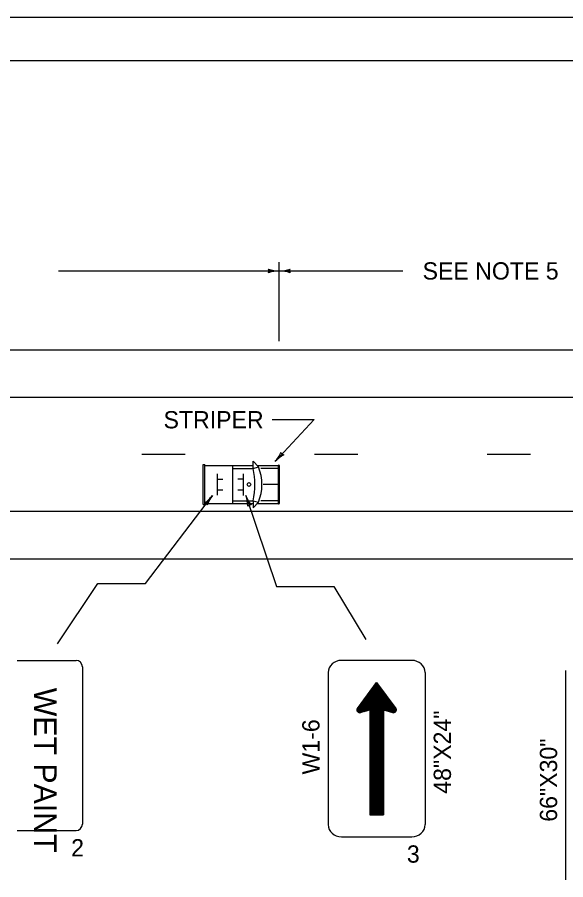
# Model space of a CAD drawing. Extents: x 999 to 1037, y 999.3 to 1023.
# Drawn here: x 1023.68 to 1030.03, y 1012.02 to 1022 of the extents above; entities that cross this region are included whole.
import ezdxf

# ---------------------------------------------------------------- set-up
doc = ezdxf.new("R2010")
doc.units = 0
for name, color, linetype in [('Level 1', 7, 'Continuous'), ('Level 10', 7, 'Continuous'), ('Level 14', 7, 'Continuous')]:
    doc.layers.add(name, color=color, linetype=linetype)

msp = doc.modelspace()

# ---------------------------------------------------------------- linework, layer by layer
at = {"layer": 'Level 1'}
for p, q in [((1026.7154, 1019.0636), (1028.1452, 1019.0636)), ((1007.625, 1018.1507), (1034.875, 1018.1507)), ((1007.625, 1017.6007), (1034.875, 1017.6007)), ((1025.125, 1016.9407), (1025.625, 1016.9407)), ((1027.125, 1016.9407), (1027.625, 1016.9407)), ((1029.125, 1016.9407), (1029.625, 1016.9407)), ((1025.8332, 1016.3608), (1025.8332, 1016.8208)), ((1025.8332, 1016.8208), (1025.8532, 1016.8208)), ((1025.8532, 1016.3608), (1025.8532, 1016.8208)), ((1026.413, 1016.7778), (1026.413, 1016.8603)), ((1026.413, 1016.8603), (1026.473, 1016.7943)), ((1025.8532, 1016.8108), (1026.4132, 1016.8108)), ((1025.9955, 1016.716), (1025.9955, 1016.466)), ((1026.1743, 1016.8108), (1026.1743, 1016.3708)), ((1026.1743, 1016.7778), (1026.413, 1016.7778)), ((1026.3009, 1016.4648), (1026.3009, 1016.7148)), ((1026.413, 1016.7778), (1026.473, 1016.7943)), ((1026.458, 1016.8108), (1026.7054, 1016.8108)), ((1026.7054, 1016.7778), (1026.503, 1016.7778)), ((1026.7054, 1016.3708), (1026.7054, 1016.8108)), ((1026.7154, 1016.8108), (1026.7154, 1016.3708)), ((1025.9955, 1016.6535), (1026.0605, 1016.6535)), ((1026.3009, 1016.6523), (1026.2359, 1016.6523)), ((1025.9955, 1016.5285), (1026.0605, 1016.5285)), ((1026.3009, 1016.5273), (1026.2359, 1016.5273)), ((1026.7054, 1016.5908), (1026.5305, 1016.5908)), ((1025.8332, 1016.3608), (1025.8532, 1016.3608)), ((1025.8532, 1016.3708), (1026.413, 1016.3708)), ((1026.1743, 1016.4038), (1026.413, 1016.4038)), ((1026.413, 1016.4038), (1026.473, 1016.3873)), ((1026.413, 1016.4038), (1026.413, 1016.3213)), ((1026.413, 1016.3213), (1026.473, 1016.3873)), ((1026.458, 1016.3708), (1026.7054, 1016.3708)), ((1026.7054, 1016.4038), (1026.503, 1016.4038)), ((1007.625, 1016.2807), (1034.875, 1016.2807)), ((1007.625, 1015.7307), (1034.875, 1015.7307)), ((1024.4351, 1014.4804), (1024.4351, 1012.6593)), ((1030.0339, 1012.0156), (1030.0339, 1014.4393)), ((1027.8461, 1014.2952), (1027.6159, 1013.9799)), ((1027.8492, 1014.2908), (1027.6168, 1013.9726)), ((1027.8524, 1014.2865), (1027.6191, 1013.9668)), ((1027.8428, 1014.2995), (1027.6214, 1013.9961)), ((1027.8554, 1014.2822), (1027.6219, 1013.9623)), ((1027.8587, 1014.2779), (1027.6255, 1013.9584)), ((1027.8618, 1014.2735), (1027.6296, 1013.9553)), ((1027.8649, 1014.2692), (1027.6341, 1013.9528)), ((1027.8681, 1014.2648), (1027.639, 1013.951)), ((1027.8713, 1014.2606), (1027.6445, 1013.9499)), ((1027.8745, 1014.2562), (1027.6508, 1013.9497)), ((1027.8776, 1014.2519), (1027.6578, 1013.9508)), ((1027.8808, 1014.2476), (1027.6658, 1013.953)), ((1027.8839, 1014.2433), (1027.6737, 1013.9553)), ((1027.8871, 1014.2388), (1027.6818, 1013.9576)), ((1027.8903, 1014.2345), (1027.6897, 1013.9598)), ((1027.8934, 1014.2303), (1027.6976, 1013.9621)), ((1027.8965, 1014.2259), (1027.7057, 1013.9644)), ((1027.8998, 1014.2216), (1027.7136, 1013.9667)), ((1027.9028, 1014.2173), (1027.7215, 1013.9689)), ((1027.8428, 1014.2995), (1028.0644, 1013.9961)), ((1027.9059, 1014.2129), (1027.7295, 1013.9713)), ((1027.9092, 1014.2086), (1027.7376, 1013.9734)), ((1027.9123, 1014.2043), (1027.7455, 1013.9758)), ((1027.9155, 1014.2), (1027.7535, 1013.978)), ((1027.9186, 1014.1957), (1027.7615, 1013.9803)), ((1027.9218, 1014.1913), (1027.7683, 1013.981)), ((1027.925, 1014.187), (1027.7746, 1013.981)), ((1027.9283, 1014.1826), (1027.7809, 1013.981)), ((1027.9313, 1014.1783), (1027.7873, 1013.981)), ((1027.9344, 1014.1741), (1027.7936, 1013.981)), ((1027.9376, 1014.1698), (1027.7999, 1013.981)), ((1027.9408, 1014.1653), (1027.8062, 1013.981)), ((1027.9438, 1014.161), (1027.8125, 1013.981)), ((1027.947, 1014.1567), (1027.8188, 1013.981)), ((1027.9503, 1014.1523), (1027.8251, 1013.981)), ((1027.9534, 1014.1481), (1027.8314, 1013.981)), ((1027.9565, 1014.1438), (1027.8378, 1013.981)), ((1027.9597, 1014.1394), (1027.8441, 1013.981)), ((1027.9628, 1014.1351), (1027.8503, 1013.981)), ((1027.9661, 1014.1307), (1027.8566, 1013.981)), ((1027.9692, 1014.1264), (1027.8629, 1013.981)), ((1027.9723, 1014.1221), (1027.8693, 1013.981)), ((1027.9755, 1014.1178), (1027.8757, 1013.981)), ((1027.9786, 1014.1134), (1027.882, 1013.981)), ((1027.9818, 1014.1091), (1027.8883, 1013.981)), ((1027.9849, 1014.1048), (1027.8946, 1013.981)), ((1027.9881, 1014.1005), (1027.9009, 1013.981)), ((1027.9913, 1014.0961), (1027.9073, 1013.981)), ((1027.9945, 1014.0918), (1027.9136, 1013.981)), ((1027.9975, 1014.0875), (1027.9198, 1013.981)), ((1028.0008, 1014.0832), (1027.9253, 1013.98)), ((1028.0039, 1014.0788), (1027.9306, 1013.9784)), ((1028.0072, 1014.0745), (1027.9358, 1013.977)), ((1028.0102, 1014.0703), (1027.9411, 1013.9755)), ((1028.0133, 1014.0659), (1027.9463, 1013.974)), ((1028.0166, 1014.0615), (1027.9516, 1013.9726)), ((1028.0197, 1014.0572), (1027.9568, 1013.971)), ((1028.0229, 1014.0529), (1027.9619, 1013.9695)), ((1028.0259, 1014.0486), (1027.9673, 1013.968)), ((1028.0292, 1014.0442), (1027.9725, 1013.9666)), ((1028.0323, 1014.0399), (1027.9778, 1013.9651)), ((1028.0354, 1014.0356), (1027.9829, 1013.9636)), ((1028.0386, 1014.0313), (1027.9881, 1013.9621)), ((1028.0418, 1014.0269), (1027.9934, 1013.9606)), ((1028.045, 1014.0226), (1027.9986, 1013.9591)), ((1028.0481, 1014.0183), (1028.0039, 1013.9576)), ((1027.7639, 1013.981), (1027.6586, 1013.951)), ((1027.7639, 1013.981), (1027.7639, 1012.7686)), ((1027.7639, 1013.981), (1027.9218, 1013.981)), ((1027.7692, 1013.981), (1027.7692, 1012.7686)), ((1027.7744, 1013.981), (1027.7744, 1012.7686)), ((1027.7798, 1013.981), (1027.7798, 1012.7686)), ((1027.7849, 1013.981), (1027.7849, 1012.7686)), ((1027.7903, 1013.981), (1027.7903, 1012.7686)), ((1027.7955, 1013.981), (1027.7955, 1012.7686)), ((1027.8007, 1013.981), (1027.8007, 1012.7686)), ((1027.8061, 1013.981), (1027.8061, 1012.7686)), ((1027.8113, 1013.981), (1027.8113, 1012.7686)), ((1027.8166, 1013.981), (1027.8166, 1012.7686)), ((1027.8218, 1013.981), (1027.8218, 1012.7686)), ((1027.8271, 1013.981), (1027.8271, 1012.7679)), ((1027.8323, 1013.981), (1027.8323, 1012.7686)), ((1027.8376, 1013.981), (1027.8376, 1012.7686)), ((1027.8428, 1013.981), (1027.8428, 1012.7686)), ((1027.8482, 1013.981), (1027.8482, 1012.7686)), ((1027.8533, 1013.981), (1027.8533, 1012.7686)), ((1027.8587, 1013.981), (1027.8587, 1012.7686)), ((1027.8638, 1013.981), (1027.8638, 1012.7686)), ((1027.8692, 1013.981), (1027.8692, 1012.7686)), ((1027.8745, 1013.981), (1027.8745, 1012.7686)), ((1027.8796, 1013.981), (1027.8796, 1012.7686)), ((1027.8849, 1013.981), (1027.8849, 1012.7686)), ((1027.8908, 1013.9782), (1027.8908, 1012.7658)), ((1027.8955, 1013.981), (1027.8955, 1012.7686)), ((1027.9008, 1013.981), (1027.9008, 1012.7686)), ((1027.9059, 1013.981), (1027.9059, 1012.7686)), ((1027.9113, 1013.981), (1027.9113, 1012.7686)), ((1027.9166, 1013.981), (1027.9166, 1012.7686)), ((1027.9218, 1013.981), (1027.9218, 1012.7686)), ((1027.9218, 1013.981), (1028.027, 1013.951)), ((1028.0513, 1014.0139), (1028.0091, 1013.9562)), ((1028.0544, 1014.0096), (1028.0143, 1013.9548)), ((1028.0577, 1014.0053), (1028.0195, 1013.9532)), ((1028.0608, 1014.001), (1028.0248, 1013.9516)), ((1028.064, 1013.9967), (1028.0301, 1013.9503)), ((1028.0668, 1013.992), (1028.0359, 1013.9497)), ((1028.069, 1013.9863), (1028.0425, 1013.9501)), ((1028.0698, 1013.9788), (1028.0505, 1013.9523)), ((1027.7639, 1012.7686), (1027.9218, 1012.7686))]:
    msp.add_line(p, q, dxfattribs=at)
for points in [[(1026.7154, 1018.2507), (1026.7154, 1019.1636)], [(1024.1567, 1019.0636), (1026.7154, 1019.0636)], [(1026.6341, 1017.3428), (1027.1192, 1017.3428), (1026.6664, 1016.857)], [(1024.1463, 1014.7473), (1024.6152, 1015.4436), (1025.1649, 1015.4436), (1025.941, 1016.4637)], [(1026.3291, 1016.4637), (1026.6848, 1015.4112), (1027.3478, 1015.4112), (1027.7197, 1014.7958)], [(1023.6802, 1014.5543), (1024.3613, 1014.5543)], [(1028.2502, 1014.5547), (1027.4355, 1014.5547)], [(1027.2815, 1014.4147), (1027.2815, 1012.6535)], [(1028.4042, 1014.4147), (1028.4042, 1012.6535)], [(1023.6802, 1012.5855), (1024.3613, 1012.5855)], [(1027.4355, 1012.5135), (1028.2502, 1012.5135)]]:
    msp.add_lwpolyline(points, dxfattribs=at)
for points in [[(1027.6214, 1013.9961), (1027.8428, 1014.2995), (1028.0644, 1013.9961), (1028.0686, 1013.9878), (1028.0696, 1013.9831), (1028.0694, 1013.9748), (1028.0668, 1013.9671), (1028.0619, 1013.9602), (1028.0572, 1013.956), (1028.0519, 1013.9529), (1028.0473, 1013.9512), (1028.0403, 1013.9498), (1028.0336, 1013.9498), (1028.0288, 1013.9506), (1028.027, 1013.951), (1027.9218, 1013.981), (1027.7639, 1013.981), (1027.6586, 1013.951), (1027.6517, 1013.9498), (1027.6446, 1013.9499), (1027.639, 1013.951), (1027.6341, 1013.9528), (1027.6296, 1013.9553), (1027.6255, 1013.9584), (1027.6219, 1013.9623), (1027.6191, 1013.9668), (1027.6168, 1013.9726), (1027.6159, 1013.9799), (1027.617, 1013.987), (1027.6193, 1013.9928)], [(1027.7639, 1013.4623), (1027.9218, 1013.4623), (1027.9218, 1013.981), (1027.7639, 1013.981)]]:
    msp.add_lwpolyline(points, close=True, dxfattribs=at)
for centre, radius, start, end in [((1026.5669, 1019.0636), 0.0312, 318.7746, 40.89129), ((1026.7154, 1018.673), 0.3906, 90, 108.66878), ((1026.7154, 1019.4542), 0.3906, 251.34716, 269.99389), ((1026.7154, 1019.4542), 0.3906, 269.98778, 270), ((1026.7154, 1019.4542), 0.3906, 270, 288.66878), ((1026.7154, 1018.673), 0.3906, 89.98778, 90), ((1026.7154, 1018.673), 0.3906, 71.34716, 89.99389), ((1026.864, 1019.0635), 0.0312, 138.7746, 220.89129), ((1026.3806, 1017.1233), 0.3906, 317.01874, 335.68752), ((1026.9522, 1016.5907), 0.3906, 118.36589, 137.01263), ((1026.7677, 1016.9656), 0.0312, 185.79333, 267.91003), ((1026.3806, 1017.1233), 0.3906, 317.00651, 317.01874), ((1025.6301, 1016.7002), 0.3906, 304.08314, 322.72987), ((1026.2519, 1016.2271), 0.3906, 142.73598, 161.40477), ((1026.2519, 1016.2271), 0.3906, 142.72376, 142.73598), ((1026.6991, 1016.5887), 0.3906, 198.6755, 217.34428), ((1026.6991, 1016.5887), 0.3906, 198.66327, 198.6755), ((1025.959, 1016.3386), 0.3906, 0.02266, 18.66939), ((1025.851, 1016.3455), 0.0312, 11.51058, 93.62728), ((1026.3766, 1016.3229), 0.0312, 67.45009, 149.56679), ((1024.3612, 1014.4804), 0.0738, 360, 90), ((1024.3612, 1012.6593), 0.0738, 270, 360)]:
    msp.add_arc(centre, radius, start, end, dxfattribs=at)
for centre, major_axis, start_param, end_param in [((1026.7104, 1016.8108), (0, 0.00555), 4.720653, 7.845717), ((1025.7005, 1016.5908), (0, 0.8057), 4.478172, 4.946606), ((1026.0779, 1016.5908), (0, 0.4799), 4.274479, 5.150299), ((1026.7105, 1016.3709), (0, -0.00555), 4.720653, 7.845717), ((1027.4355, 1014.4147), (-0.154, 0), 4.712389, 6.283185), ((1028.2501, 1014.4147), (-0.154, 0), 3.141593, 4.712389), ((1027.6488, 1013.9795), (-0.0329, 0), 5.697333, 8.157484), ((1028.0369, 1013.9795), (0.0329, 0), 4.39271, 6.869038), ((1027.4355, 1012.6535), (0.154, 0), 3.141593, 4.712389), ((1028.2501, 1012.6535), (0.154, 0), 4.712389, 6.283185)]:
    msp.add_ellipse(centre, major_axis=major_axis, ratio=0.909091, start_param=start_param, end_param=end_param, dxfattribs=at)
msp.add_ellipse((1026.3649, 1016.5908), major_axis=(0, 0.022), ratio=0.909091, dxfattribs=at)
at = {"layer": 'Level 10'}
msp.add_line((1007, 1021.5), (1035.5, 1021.5), dxfattribs=at)
at = {"layer": 'Level 14'}
msp.add_line((1000, 1022), (1036, 1022), dxfattribs=at)

# ---------------------------------------------------------------- texts
at = {"layer": 'Level 1'}
for s, p in [('SEE NOTE 5', (1028.3757, 1018.9636)), ('STRIPER', (1025.375, 1017.2407)), ('2', (1024.3046, 1012.2855)), ('3', (1028.1935, 1012.2135))]:
    msp.add_text(s, height=0.2, dxfattribs=at).set_placement(p)
for s, height, rotation, p in [('WET PAINT', 0.262, 270, (1023.8744, 1014.238)), ('48"X24"', 0.2, 90, (1028.7042, 1013.0113)), ('W1-6', 0.2, 90, (1027.1815, 1013.2341)), ('66"X30"', 0.2, 90, (1029.9339, 1012.6873))]:
    msp.add_text(s, height=height, rotation=rotation, dxfattribs=at).set_placement(p)

doc.saveas('drawing.dxf')
